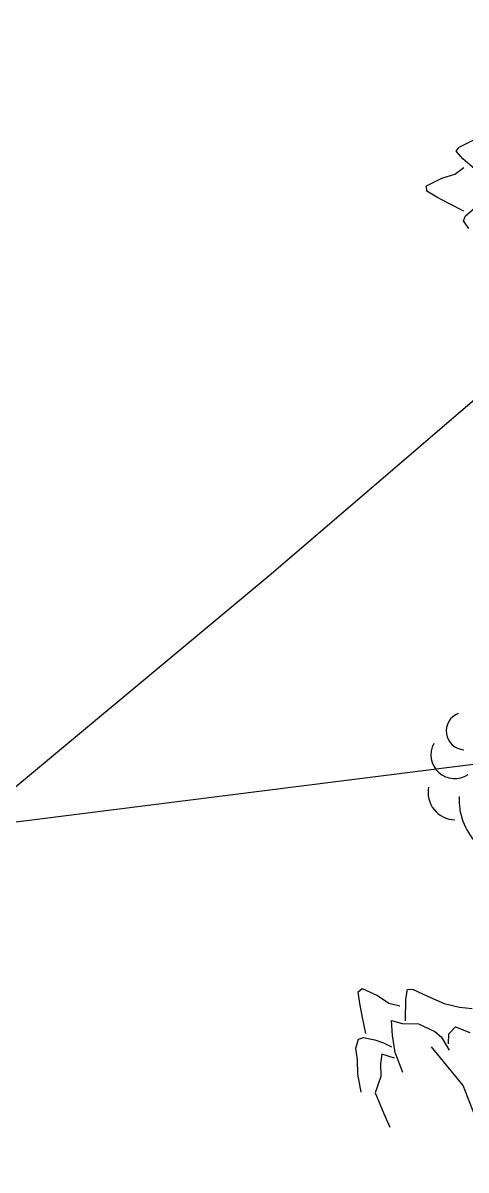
# Model space of a CAD drawing. Header units: millimetres. Extents: x 524954 to 526204, y 9523489 to 9524010.
# Drawn here: x 525723.844 to 525725.491, y 9523632.167 to 9523636.428 of the extents above; entities that cross this region are included whole.
import ezdxf

# ---------------------------------------------------------------- set-up
doc = ezdxf.new("R2010")
doc.units = ezdxf.units.MM
doc.linetypes.add('ACAD_ISO12W100', pattern=[21, 12, -3, 0, -3, 0, -3])
for name, color, linetype in [('Arbre', 34, 'ACAD_ISO12W100'), ('CN_02_00', 4, 'Continuous'), ('PLUME_6', 2, 'Continuous')]:
    doc.layers.add(name, color=color, linetype=linetype)

# ---------------------------------------------------------------- blocks, each defined once
blk = doc.blocks.new('v088')
at = {"color": 3, "linetype": 'Continuous'}
for p, q in [((-3.5682, 6.3771), (-3.539, 6.4025)), ((-3.539, 6.4025), (-3.4232, 6.3514)), ((-3.2129, 6.3221), (-3.2014, 6.3959)), ((-3.2014, 6.3959), (-3.1633, 6.397)), ((-3.1633, 6.397), (-3.053, 6.3458)), ((-3.5548, 6.2904), (-3.5682, 6.3771)), ((-3.4232, 6.3514), (-3.3399, 6.2939)), ((-3.2164, 6.1615), (-3.2129, 6.3221)), ((-3.053, 6.3458), (-2.929, 6.2922)), ((-3.5355, 6.1876), (-3.5548, 6.2904)), ((-3.3399, 6.2939), (-3.2577, 6.2746)), ((-2.929, 6.2922), (-2.8139, 6.2629)), ((-2.8139, 6.2629), (-2.7211, 6.2547)), ((-3.5103, 6.0686), (-3.5355, 6.1876)), ((-3.3198, 6.1639), (-3.2403, 6.1417)), ((-3.3139, 6.0525), (-3.3198, 6.1639)), ((-3.2403, 6.1417), (-3.1205, 6.1398)), ((-3.1205, 6.1398), (-2.9991, 6.0834)), ((-3.294, 5.9279), (-3.3139, 6.0525)), ((-2.9991, 6.0834), (-2.9517, 6.044)), ((-2.8958, 5.9912), (-2.8952, 6.0647)), ((-2.8952, 6.0647), (-2.845, 6.1178)), ((-2.845, 6.1178), (-2.7377, 6.0747)), ((-3.5861, 5.9603), (-3.5662, 6.0262)), ((-3.5662, 6.0262), (-3.5284, 6.0381)), ((-3.5284, 6.0381), (-3.4436, 6.0215)), ((-3.4436, 6.0215), (-3.3804, 5.9989)), ((-3.3804, 5.9989), (-3.3196, 5.968)), ((-2.9517, 6.044), (-2.8917, 5.945)), ((-3.5727, 5.8736), (-3.5861, 5.9603)), ((-3.3915, 5.9142), (-3.4031, 5.8459)), ((-3.2981, 5.8843), (-3.3915, 5.9142)), ((-3.2352, 5.7773), (-3.294, 5.9279)), ((-3.5695, 5.7648), (-3.5727, 5.8736)), ((-3.4031, 5.8459), (-3.4003, 5.748)), ((-3.5466, 5.6322), (-3.5695, 5.7648)), ((-3.4003, 5.748), (-3.4403, 5.6271)), ((-3.4403, 5.6271), (-3.3789, 5.4792)), ((-3.3789, 5.4792), (-3.3323, 5.3717)), ((-3.6793, 4.0872), (-3.6561, 4.1174)), ((-3.6561, 4.1174), (-3.5467, 4.1705)), ((-3.6294, 4.0317), (-3.6793, 4.0872)), ((-3.5071, 3.9275), (-3.6294, 4.0317)), ((-3.6878, 3.9154), (-3.6208, 3.9668)), ((-3.8977, 3.8297), (-3.785, 3.8871)), ((-3.785, 3.8871), (-3.6878, 3.9154)), ((-3.8965, 3.791), (-3.8977, 3.8297)), ((-3.8209, 3.7466), (-3.8965, 3.791)), ((-3.729, 3.6966), (-3.8209, 3.7466)), ((-3.6208, 3.641), (-3.729, 3.6966)), ((-3.6232, 3.5708), (-3.6087, 3.6076)), ((-3.6087, 3.6076), (-3.5422, 3.6629)), ((-3.5847, 3.5138), (-3.6232, 3.5708))]:
    blk.add_line(p, q, dxfattribs=at)
at = {"linetype": 'Continuous'}
for p, q in [((-2.7868, 5.6812), (-3.0229, 5.9686)), ((-2.7013, 5.4591), (-2.7868, 5.6812))]:
    blk.add_line(p, q, dxfattribs=at)
at = {"color": 3, "linetype": 'Continuous'}
for centre, major_axis, start_param, end_param in [((-2.774, 8.3155), (-0.099, 0.099), -0.421529, 2.292047), ((-2.8514, 8.1388), (-0.1246, 0.1246), 0.293965, 2.957824), ((-2.8441, 7.8598), (-0.1445, 0.1445), 0.590553, 2.325666), ((-2.352, 7.8064), (0.3298, 0.3298), 2.307735, 3.914618)]:
    blk.add_ellipse(centre, major_axis=major_axis, ratio=1, start_param=start_param, end_param=end_param, dxfattribs=at)

msp = doc.modelspace()

# ---------------------------------------------------------------- linework, layer by layer
at = {"layer": 'CN_02_00', "elevation": 272, "flags": 128}
msp.add_lwpolyline([(525722.6717, 9523632.6544), (525723.5408, 9523633.3614), (525724.7669, 9523634.3812), (525725.8789, 9523635.3348), (525726.8472, 9523636.2001), (525727.0618, 9523636.3999)], dxfattribs=at)
at = {"layer": 'PLUME_6'}
msp.add_lwpolyline([(525856.6214, 9523673.3307), (525847.9001, 9523669.1848), (525839.1787, 9523665.0389), (525838.6801, 9523665.0025), (525829.9223, 9523661.3553), (525820.666, 9523657.6716), (525811.3732, 9523654.4867), (525811.3732, 9523654.4867), (525802.0804, 9523651.3017), (525792.7512, 9523648.6154), (525783.422, 9523645.9291), (525783.422, 9523645.9291), (525774.0928, 9523643.2429), (525764.2285, 9523641.0188), (525754.8629, 9523638.8312), (525754.8629, 9523638.8312), (525744.9622, 9523637.1059), (525735.5603, 9523635.417), (525726.1583, 9523633.728), (525725.6596, 9523633.6916), (525716.2212, 9523632.5014), (525706.2477, 9523631.7734)], dxfattribs=at)

# ---------------------------------------------------------------- block references
at = {"layer": 'Arbre', "xscale": 0.5, "yscale": 0.5, "zscale": 0.5}
for p in [(525727.2931, 9523633.908), (525726.8738, 9523629.64)]:
    msp.add_blockref('v088', p, dxfattribs=at)

doc.saveas('drawing.dxf')
